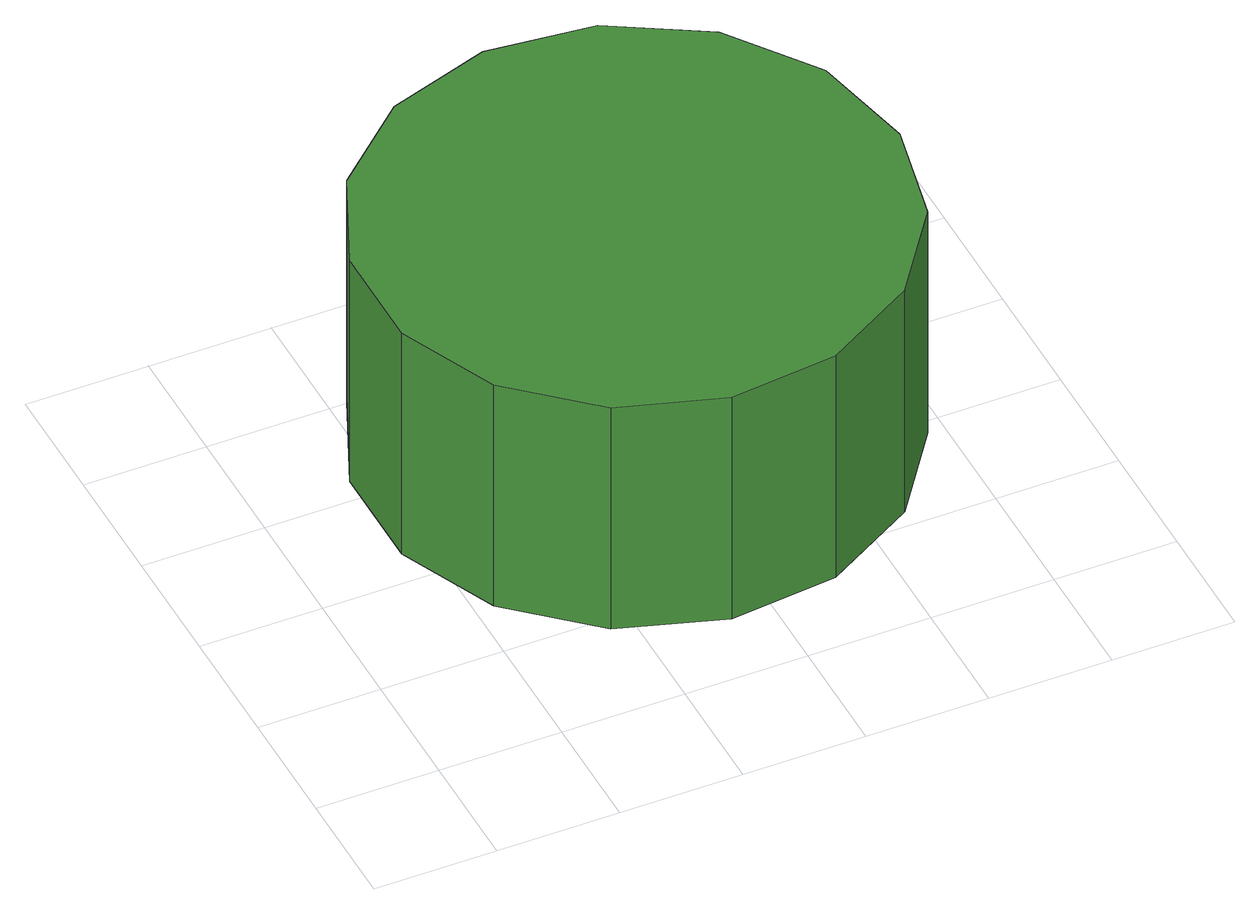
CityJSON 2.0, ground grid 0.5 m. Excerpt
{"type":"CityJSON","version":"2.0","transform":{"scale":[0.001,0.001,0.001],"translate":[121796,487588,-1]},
"CityObjects":{
"tree1":{"type":"SolitaryVegetationObject","attributes":{"function":"something"},"geometry":[{"type":"MultiSurface","lod":"1","boundaries":[[[0,1,2,3,4,5,6,7,8,9,10,11,12,13,14]],[[15,16,17,18,19,20,21,22,23,24,25,26,27,28,29]],[[0,29,28,1]],[[1,28,27,2]],[[2,27,26,3]],[[3,26,25,4]],[[4,25,24,5]],[[5,24,23,6]],[[6,23,22,7]],[[7,22,21,8]],[[8,21,20,9]],[[9,20,19,10]],[[10,19,18,11]],[[11,18,17,12]],[[12,17,16,13]],[[13,16,15,14]],[[14,15,29,0]]]}]}
},
"vertices":[
[2524,1376,1905],[2430,1814,1905],[2167,2176,1905],[1780,2400,1905],[1335,2447,1905],[909,2308,1905],[576,2009,1905],[394,1600,1905],[394,1152,1905],[576,744,1905],[909,444,1905],[1335,306,1905],[1780,353,1905],[2167,576,1905],[2430,938,1905],[2430,938,827],[2167,576,827],[1780,353,827],[1335,306,827],[909,444,827],[576,744,827],[394,1152,827],[394,1600,827],[576,2009,827],[909,2308,827],[1335,2447,827],[1780,2400,827],[2167,2176,827],[2430,1814,827],[2524,1376,827]
]}
